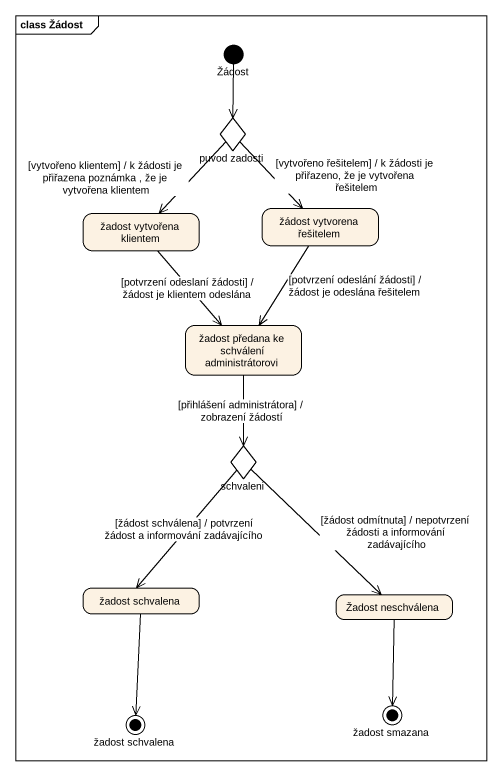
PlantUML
@startuml
mainframe class Žádost
hide empty description
state Žádost <<start>>
state "puvod zadosti" as puvod_zadosti <<choice>>
state "žadost vytvořena klientem" as žadost_vytvořena_klientem
state "žádost vytvorena řešitelem" as žádost_vytvorena_řešitelem
state "žadost předana ke schválení administrátorovi" as žadost_předana_ke_schválení
state schvaleni <<choice>>
state "žadost schvalena" as žadost_schvalena
state "Žadost neschválena" as Žadost_neschválena
state "žadost smazana" as žadost_smazana <<end>>
state "žadost schvalena" as žadost_schvalena_2 <<end>>
Žádost --> puvod_zadosti
puvod_zadosti --> žadost_vytvořena_klientem : [vytvořeno klientem] / k žádosti je přiřazena poznámka , že je vytvořena klientem
puvod_zadosti --> žádost_vytvorena_řešitelem : [vytvořeno řešitelem] / k žádosti je přiřazeno, že je vytvořena řešitelem
žadost_vytvořena_klientem --> žadost_předana_ke_schválení : [potvrzení odeslaní žádosti] / žádost je klientem odeslána
žádost_vytvorena_řešitelem --> žadost_předana_ke_schválení : [potvrzení odeslání žádosti] / žádost je odeslána řešitelem
žadost_předana_ke_schválení --> schvaleni : [přihlášení administrátora] / zobrazení žádostí
schvaleni --> žadost_schvalena : [žádost schválena] / potvrzení žádost a informování zadávajícího
schvaleni --> Žadost_neschválena : [žádost odmítnuta] / nepotvrzení žádosti a informování zadávajícího
žadost_schvalena --> žadost_schvalena_2
Žadost_neschválena --> žadost_smazana
@enduml
